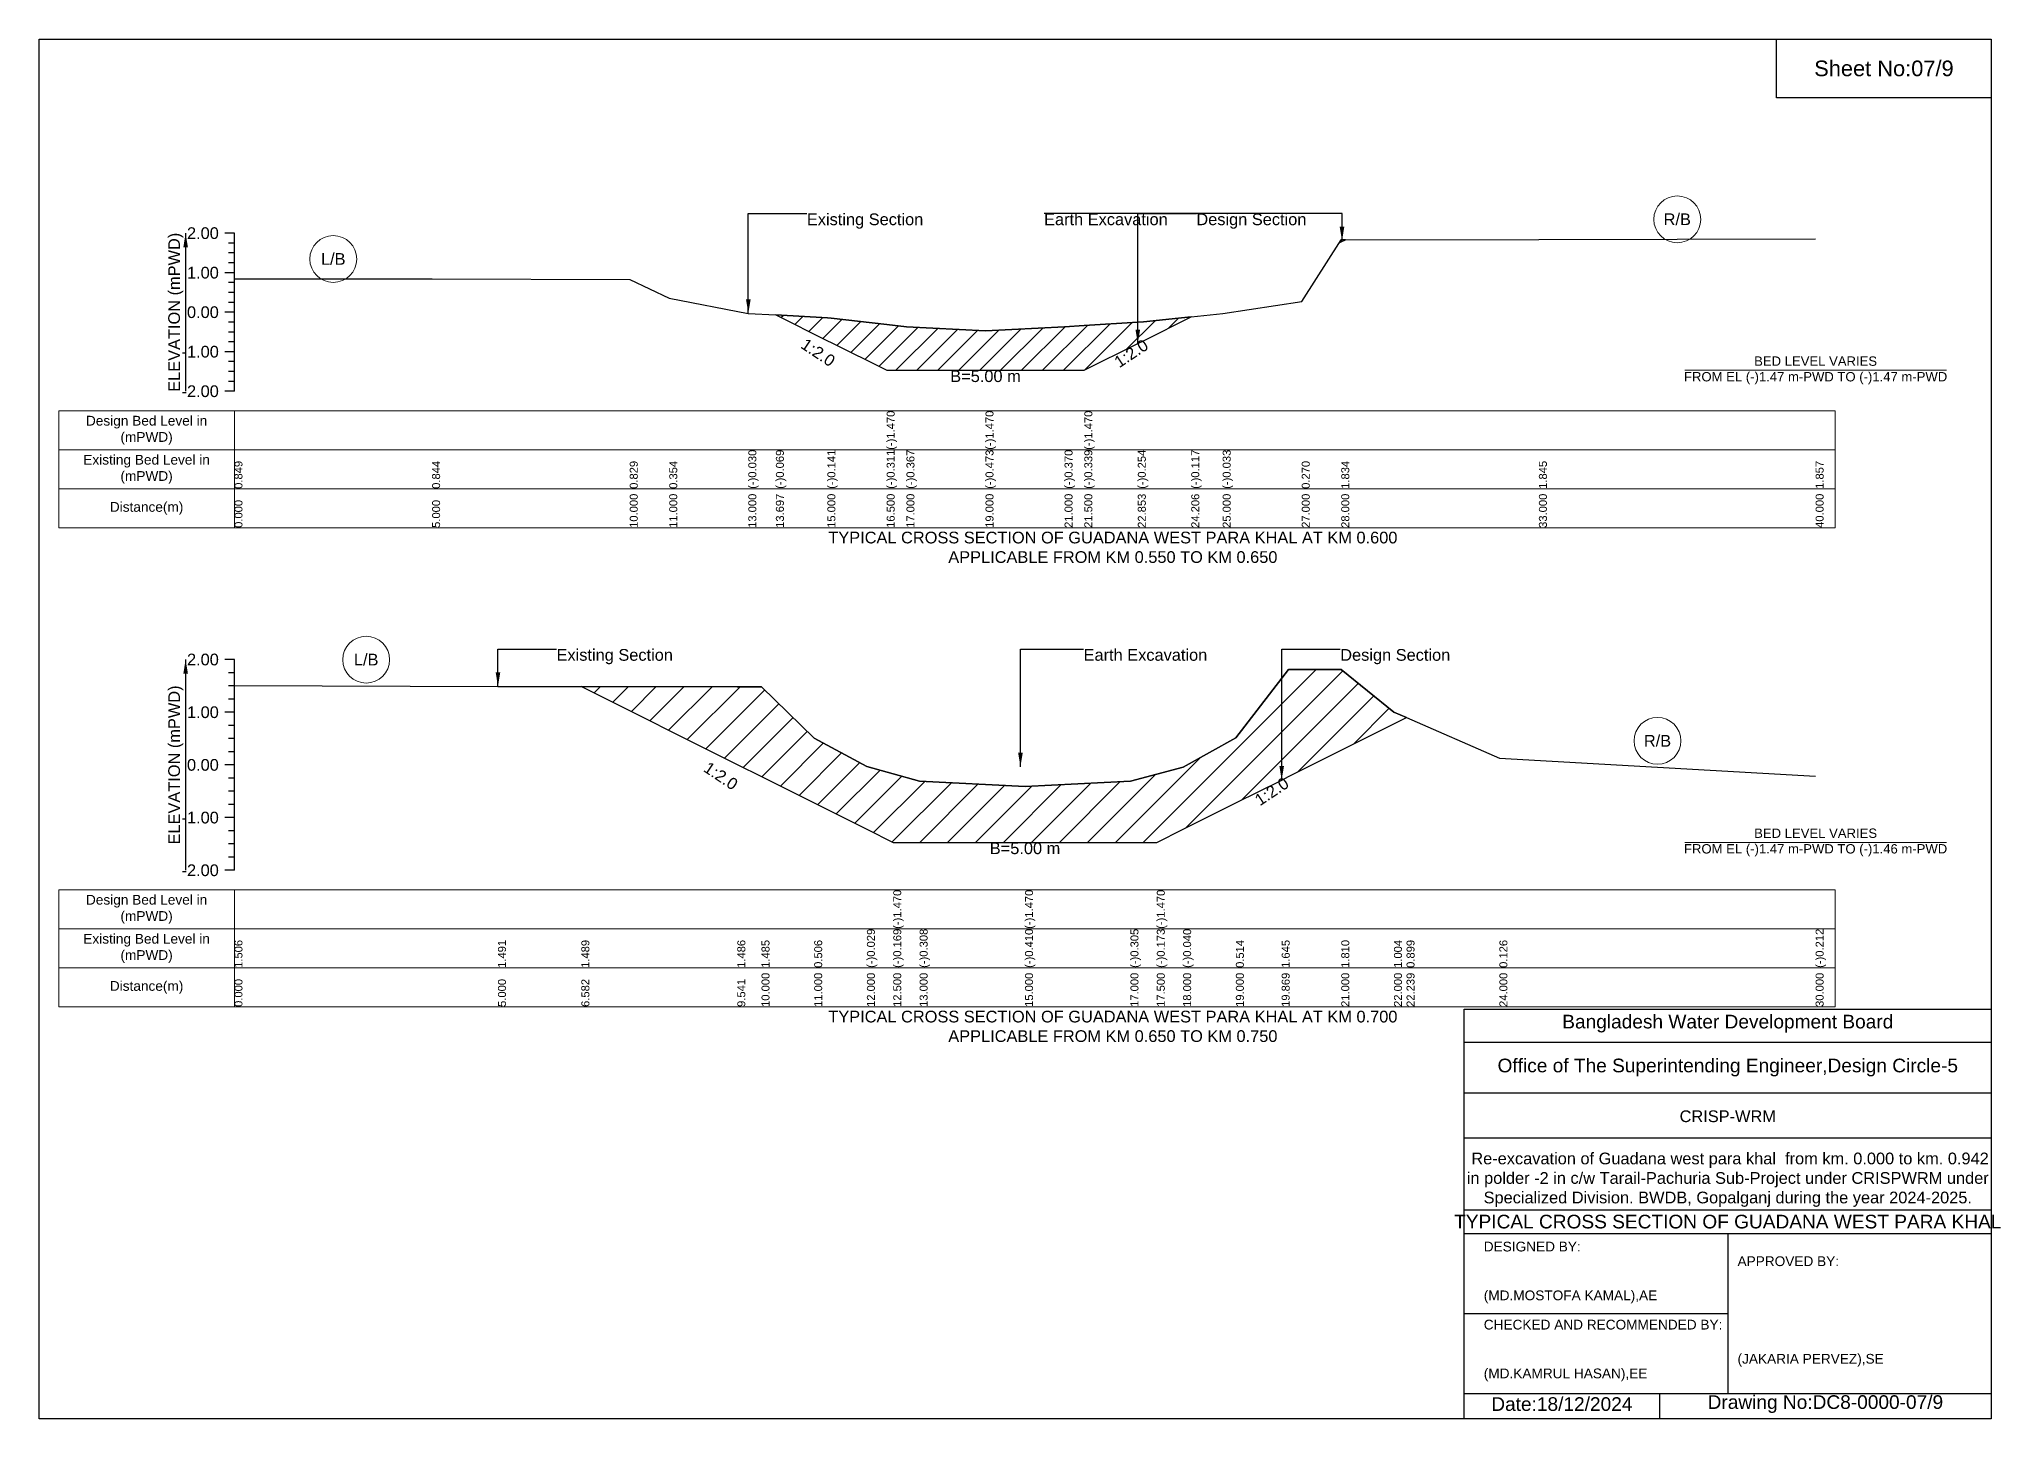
# Model space of a CAD drawing. Header units: inches. Extents: x 91000 to 188000, y -5656 to 0.
# Drawn here: x 160000 to 168039, y -5656 to 0 of the extents above; entities that cross this region are included whole.
import ezdxf

# ---------------------------------------------------------------- set-up
doc = ezdxf.new("R2010")
doc.units = ezdxf.units.IN
doc.header["$LTSCALE"] = 7
doc.header["$MEASUREMENT"] = 0
for name, color, linetype, lineweight in [('Cross section Data Border', 7, 'Continuous', 9), ('Cross Section Labels', 7, 'Continuous', 9), ('Existing_Bed_Level for Xsection', 7, 'Continuous', 25)]:
    doc.layers.add(name, color=color, linetype=linetype, lineweight=lineweight)
doc.styles.get("Standard").update_dxf_attribs({"font": 'arial.ttf'})
doc.dimstyles.get("Standard").update_dxf_attribs({"dimtxt": 0.18, "dimasz": 0.18, "dimexe": 0.18, "dimexo": 0.0625, "dimgap": 0.09, "dimtad": 0, "dimtih": 1, "dimtoh": 1, "dimdec": 4, "dimzin": 0, "dimdsep": 46, "dimtxsty": 'Standard', "dimcen": 0.09, "dimadec": 0, "dimazin": 0, "dimtfac": 1, "dimtdec": 4, "dimtofl": 0, "dimtmove": 0, "dimatfit": 3, "dimfxl": 1, "dimtolj": 1, "dimtzin": 0, "dimarcsym": 0})

msp = doc.modelspace()

# ---------------------------------------------------------------- hatches: boundary and pattern name
at = {"layer": 'Existing_Bed_Level for Xsection'}
h = msp.add_hatch(dxfattribs=at)
h.set_pattern_fill('ANSI31', color=256, scale=486, style=0)
h.paths.add_polyline_path([(165327.8, -835.1), (165336, -831), (165353.6, -822.2), (165336, -822.3)])
h = msp.add_hatch(dxfattribs=at)
h.set_pattern_fill('ANSI31', color=256, scale=486, style=0)
h.paths.add_polyline_path([(163019, -1130.5), (163230, -1236), (163246, -1244), (163473, -1357.5), (163554, -1357.5), (163878, -1357.5), (164202, -1357.5), (164283, -1357.5), (164502.2, -1247.9), (164526, -1236), (164721.3, -1138.4), (164526, -1159.1), (164502.2, -1160.6), (164283, -1174.3), (164202, -1179.3), (163878, -1196), (163554, -1178.8), (163473, -1169.7), (163246, -1144), (163230, -1142.2)])
h = msp.add_hatch(dxfattribs=at)
h.set_pattern_fill('ANSI31', color=256, scale=648, style=0)
h.paths.add_polyline_path([(162221.7, -2653.8), (162860.8, -2973.4), (162960, -3023), (163176, -3131), (163392, -3239), (163500, -3293), (163608, -3293), (164040, -3293), (164472, -3293), (164580, -3293), (164688, -3239), (164904, -3131), (165091.8, -3037.1), (165120, -3023), (165336, -2915), (165552, -2807), (165603.5, -2781.2), (165552, -2758.6), (165336, -2584.5), (165120, -2583.4), (165091.8, -2620.1), (164904, -2864.4), (164688, -2984.1), (164580, -3012.7), (164472, -3041.3), (164040, -3064), (163608, -3042), (163500, -3011.8), (163392, -2981.7), (163176, -2866.1), (162960, -2654.7), (162860.8, -2654.6)])

# ---------------------------------------------------------------- linework, layer by layer
for points in [[(160000, 0), (168000, 0), (168000, -5656), (160000, -5656)], [(167120, 0), (168000, 0), (168000, -240), (167120, -240)]]:
    msp.add_lwpolyline(points, close=True)
for points in [[(165840, -5656), (165840, -3976), (168000, -3976)], [(165840, -4112), (168000, -4112)], [(165840, -4320), (168000, -4320)], [(165840, -4504), (168000, -4504)], [(165840, -4800), (168000, -4800)], [(165840, -4896), (168000, -4896)], [(166920, -4896), (166920, -5552)], [(165840, -5224), (166920, -5224)], [(165840, -5552), (168000, -5552)], [(166640, -5552), (166640, -5656)]]:
    msp.add_lwpolyline(points)
at = {"layer": 'Cross section Data Border'}
for points in [[(160080, -1523.4), (167360, -1523.4), (167360, -2003.4), (160080, -2003.4)], [(160080, -3487.4), (167360, -3487.4), (167360, -3967.4), (160080, -3967.4)]]:
    msp.add_lwpolyline(points, close=True, dxfattribs=at)
for points in [[(160800, -1523.4), (160800, -2003.4)], [(160080, -1683.4), (167360, -1683.4)], [(160080, -1843.4), (167360, -1843.4)], [(160800, -3487.4), (160800, -3967.4)], [(160080, -3647.4), (167360, -3647.4)], [(160080, -3807.4), (167360, -3807.4)]]:
    msp.add_lwpolyline(points, dxfattribs=at)
at = {"layer": 'Cross Section Labels'}
for points in [[(166744.2, -1357.5), (167815.8, -1357.5)], [(166744.2, -3293), (167815.8, -3293)]]:
    msp.add_lwpolyline(points, dxfattribs=at)
for centre in [(166713, -738.5), (161205, -901.2), (161340, -2543.8), (166632, -2876.7)]:
    msp.add_circle(centre, 96, dxfattribs=at)
at = {"layer": 'Existing_Bed_Level for Xsection'}
for points in [[(160800, -795.4), (160760, -795.4)], [(160800, -1443.4), (160800, -1281.4), (160800, -1119.4), (160800, -957.4), (160800, -795.4)], [(160800, -835.9), (160776, -835.9)], [(160800, -876.4), (160776, -876.4)], [(160800, -981.8), (161610, -982.6), (162420, -985.1), (162582, -1062), (162906, -1124.2), (163019, -1130.5), (163230, -1142.2), (163246, -1144), (163473, -1169.7), (163473, -1169.7), (163554, -1178.8), (163878, -1196), (163878, -1196), (164202, -1179.3), (164283, -1174.3), (164283, -1174.3), (164502.2, -1160.6), (164526, -1159.1), (164721.3, -1138.4), (164850, -1124.7), (165174, -1075.6), (165336, -822.3), (166146, -820.5), (167280, -818.5)], [(160800, -957.4), (160760, -957.4)], [(160800, -916.9), (160776, -916.9)], [(160800, -997.9), (160776, -997.9)], [(160800, -1038.4), (160776, -1038.4)], [(160800, -1119.4), (160760, -1119.4)], [(160800, -1078.9), (160776, -1078.9)], [(160800, -1159.9), (160776, -1159.9)], [(160800, -1200.4), (160776, -1200.4)], [(160800, -1281.4), (160760, -1281.4)], [(160800, -1240.9), (160776, -1240.9)], [(160800, -1321.9), (160776, -1321.9)], [(160800, -1362.4), (160776, -1362.4)], [(160800, -1443.4), (160760, -1443.4)], [(160800, -1402.9), (160776, -1402.9)], [(160800, -2543.4), (160760, -2543.4)], [(160800, -3407.4), (160800, -3191.4), (160800, -2975.4), (160800, -2759.4), (160800, -2543.4)], [(160800, -2597.4), (160776, -2597.4)], [(160800, -2651.4), (160776, -2651.4)], [(160800, -2650.1), (161880, -2653.4), (162221.7, -2653.8), (162860.8, -2654.6), (162960, -2654.7), (163176, -2866.1), (163392, -2981.7), (163500, -3011.8), (163500, -3011.8), (163608, -3042), (164040, -3064), (164040, -3064), (164472, -3041.3), (164580, -3012.7), (164580, -3012.7), (164688, -2984.1), (164904, -2864.4), (165091.8, -2620.1), (165120, -2583.4), (165336, -2584.5), (165552, -2758.6), (165603.5, -2781.2), (165984, -2948.2), (167280, -3021.2)], [(160800, -2705.4), (160776, -2705.4)], [(160800, -2759.4), (160760, -2759.4)], [(160800, -2813.4), (160776, -2813.4)], [(160800, -2867.4), (160776, -2867.4)], [(160800, -2921.4), (160776, -2921.4)], [(160800, -2975.4), (160760, -2975.4)], [(160800, -3029.4), (160776, -3029.4)], [(160800, -3083.4), (160776, -3083.4)], [(160800, -3191.4), (160760, -3191.4)], [(160800, -3137.4), (160776, -3137.4)], [(160800, -3245.4), (160776, -3245.4)], [(160800, -3299.4), (160776, -3299.4)], [(160800, -3353.4), (160776, -3353.4)], [(160800, -3407.4), (160760, -3407.4)]]:
    msp.add_lwpolyline(points, dxfattribs=at)
for points in [[(165327.8, -835.1), (165336, -831), (165353.6, -822.2), (165336, -822.3)], [(163019, -1130.5), (163230, -1236), (163246, -1244), (163473, -1357.5), (163473, -1357.5), (163554, -1357.5), (163878, -1357.5), (163878, -1357.5), (164202, -1357.5), (164283, -1357.5), (164283, -1357.5), (164502.2, -1247.9), (164526, -1236), (164721.3, -1138.4), (164721.3, -1138.4), (164721.3, -1138.4), (164526, -1159.1), (164502.2, -1160.6), (164283, -1174.3), (164283, -1174.3), (164202, -1179.3), (163878, -1196), (163878, -1196), (163554, -1178.8), (163473, -1169.7), (163473, -1169.7), (163246, -1144), (163230, -1142.2)], [(162221.7, -2653.8), (162860.8, -2973.4), (162960, -3023), (163176, -3131), (163392, -3239), (163500, -3293), (163500, -3293), (163608, -3293), (164040, -3293), (164040, -3293), (164472, -3293), (164580, -3293), (164580, -3293), (164688, -3239), (164904, -3131), (165091.8, -3037.1), (165120, -3023), (165336, -2915), (165552, -2807), (165603.5, -2781.2), (165603.5, -2781.2), (165603.5, -2781.2), (165552, -2758.6), (165336, -2584.5), (165120, -2583.4), (165091.8, -2620.1), (164904, -2864.4), (164688, -2984.1), (164580, -3012.7), (164580, -3012.7), (164472, -3041.3), (164040, -3064), (164040, -3064), (163608, -3042), (163500, -3011.8), (163500, -3011.8), (163392, -2981.7), (163176, -2866.1), (162960, -2654.7), (162860.8, -2654.6)]]:
    msp.add_lwpolyline(points, close=True, dxfattribs=at)

# ---------------------------------------------------------------- texts
at = {"attachment_point": 5}
for s, insert, char_height in [('Sheet No:07/9', (167560, -120), 64), ('Bangladesh Water Development Board', (166920, -4036), 56), ('Office of The Superintending Engineer,Design Circle-5', (166920, -4216), 56)]:
    msp.add_mtext(s, dxfattribs=dict(at, insert=insert, char_height=char_height))
for s, insert, char_height, width, attachment_point in [('CRISP-WRM', (166920, -4416), 48, 2240, 5), (' Re-excavation of Guadana west para khal  from km. 0.000 to km. 0.942 in polder -2 in c/w Tarail-Pachuria Sub-Project under CRISPWRM under Specialized Division. BWDB, Gopalganj during the year 2024-2025.', (166920, -4676), 48, 2160, 5), ('TYPICAL CROSS SECTION OF GUADANA WEST PARA KHAL', (166920, -4848), 56, 2240, 5), ('DESIGNED BY:^J^J^J(MD.MOSTOFA KAMAL),AE', (165920, -5056), 40, 1120, 4), ('APPROVED BY:^J^J^J^J^J^J(JAKARIA PERVEZ),SE', (166960, -5216), 40, 1120, 4), ('CHECKED AND RECOMMENDED BY:^J^J^J(MD.KAMRUL HASAN),EE', (165920, -5376), 40, 1120, 4), ('Date:18/12/2024', (166240, -5596), 56, 1120, 5), ('Drawing No:DC8-0000-07/9', (167320, -5596), 56, 1760, 5)]:
    msp.add_mtext(s, dxfattribs=dict(insert=insert, char_height=char_height, width=width, attachment_point=attachment_point))
at = {"layer": 'Cross section Data Border', "char_height": 40, "width": 640, "attachment_point": 5}
for s, insert in [('Design Bed Level in (mPWD)', (160440, -1603.4)), ('Existing Bed Level in (mPWD)', (160440, -1763.4)), ('Distance(m)', (160440, -1923.4)), ('Design Bed Level in (mPWD)', (160440, -3567.4)), ('Existing Bed Level in (mPWD)', (160440, -3727.4)), ('Distance(m)', (160440, -3887.4))]:
    msp.add_mtext(s, dxfattribs=dict(at, insert=insert))
at = {"layer": 'Cross Section Labels'}
for s, insert, char_height, attachment_point in [('Existing Section', (163146, -714.4), 48, 1), ('Earth Excavation', (164118, -714.4), 48, 1), ('Design Section', (164742.2, -714.4), 48, 1), ('R/B', (166713, -738.5), 48, 5), ('L/B', (161205, -901.2), 48, 5), ('B=5.00 m', (163878, -1357.5), 48, 2), ('BED LEVEL VARIES ^JFROM EL (-)1.47 m-PWD TO (-)1.47 m-PWD', (167280, -1357.5), 38.4, 5), ('TYPICAL CROSS SECTION OF GUADANA WEST PARA KHAL AT KM 0.600^JAPPLICABLE FROM KM 0.550 TO KM 0.650', (164400, -2083.4), 48, 5), ('L/B', (161340, -2543.8), 48, 5), ('Existing Section', (162120, -2500.2), 48, 1), ('Earth Excavation', (164280, -2500.2), 48, 1), ('Design Section', (165331.8, -2500.2), 48, 1), ('R/B', (166632, -2876.7), 48, 5), ('B=5.00 m', (164040, -3293), 48, 2), ('BED LEVEL VARIES ^JFROM EL (-)1.47 m-PWD TO (-)1.46 m-PWD', (167280, -3293), 38.4, 5), ('TYPICAL CROSS SECTION OF GUADANA WEST PARA KHAL AT KM 0.700^JAPPLICABLE FROM KM 0.650 TO KM 0.750', (164400, -4047.4), 48, 5)]:
    msp.add_mtext(s, dxfattribs=dict(at, insert=insert, char_height=char_height, attachment_point=attachment_point))
at = {"layer": 'Cross Section Labels', "char_height": 48, "attachment_point": 2}
for insert, rotation in [((163205.5, -1264.3), 326.30993), ((164461.7, -1268.2), 33.69007), ((162806.8, -3000.4), 326.30993), ((165037.8, -3064.1), 33.69007)]:
    msp.add_mtext('1:2.0', dxfattribs=dict(at, insert=insert, rotation=rotation))
at = {"layer": 'Existing_Bed_Level for Xsection', "rotation": 90}
for s, insert, char_height, attachment_point in [('ELEVATION (mPWD)', (160560, -1119.4), 48, 5), ('(-)1.470', (163473, -1683.4), 32.8, 1), ('(-)1.470', (163878, -1683.4), 32.8, 1), ('(-)1.470', (164283, -1683.4), 32.8, 1), ('(-)0.030', (162906, -1843.4), 32.8, 1), ('(-)0.069', (163019, -1843.4), 32.8, 1), ('(-)0.141', (163230, -1843.4), 32.8, 1), ('(-)0.311', (163473, -1843.4), 32.8, 1), ('(-)0.367', (163554, -1843.4), 32.8, 1), ('(-)0.473', (163878, -1843.4), 32.8, 1), ('(-)0.370', (164202, -1843.4), 32.8, 1), ('(-)0.339', (164283, -1843.4), 32.8, 1), ('(-)0.254', (164502.2, -1843.4), 32.8, 1), ('(-)0.117', (164721.3, -1843.4), 32.8, 1), ('(-)0.033', (164850, -1843.4), 32.8, 1), ('0.849', (160800, -1843.4), 32.8, 1), ('0.844', (161610, -1843.4), 32.8, 1), ('0.829', (162420, -1843.4), 32.8, 1), ('0.354', (162582, -1843.4), 32.8, 1), ('0.270', (165174, -1843.4), 32.8, 1), ('1.834', (165336, -1843.4), 32.8, 1), ('1.845', (166146, -1843.4), 32.8, 1), ('1.857', (167280, -1843.4), 32.8, 1), ('0.000', (160800, -2003.4), 32.8, 1), ('5.000', (161610, -2003.4), 32.8, 1), ('10.000', (162420, -2003.4), 32.8, 1), ('11.000', (162582, -2003.4), 32.8, 1), ('13.000', (162906, -2003.4), 32.8, 1), ('13.697', (163019, -2003.4), 32.8, 1), ('15.000', (163230, -2003.4), 32.8, 1), ('16.500', (163473, -2003.4), 32.8, 1), ('17.000', (163554, -2003.4), 32.8, 1), ('19.000', (163878, -2003.4), 32.8, 1), ('21.000', (164202, -2003.4), 32.8, 1), ('21.500', (164283, -2003.4), 32.8, 1), ('22.853', (164502.2, -2003.4), 32.8, 1), ('24.206', (164721.3, -2003.4), 32.8, 1), ('25.000', (164850, -2003.4), 32.8, 1), ('27.000', (165174, -2003.4), 32.8, 1), ('28.000', (165336, -2003.4), 32.8, 1), ('33.000', (166146, -2003.4), 32.8, 1), ('40.000', (167280, -2003.4), 32.8, 1), ('ELEVATION (mPWD)', (160560, -2975.4), 48, 5), ('(-)1.470', (163500, -3647.4), 32.8, 1), ('(-)1.470', (164040, -3647.4), 32.8, 1), ('(-)1.470', (164580, -3647.4), 32.8, 1), ('1.506', (160800, -3807.4), 32.8, 1), ('1.491', (161880, -3807.4), 32.8, 1), ('1.489', (162221.7, -3807.4), 32.8, 1), ('1.486', (162860.8, -3807.4), 32.8, 1), ('1.485', (162960, -3807.4), 32.8, 1), ('0.506', (163176, -3807.4), 32.8, 1), ('(-)0.029', (163392, -3807.4), 32.8, 1), ('(-)0.169', (163500, -3807.4), 32.8, 1), ('(-)0.308', (163608, -3807.4), 32.8, 1), ('(-)0.410', (164040, -3807.4), 32.8, 1), ('(-)0.305', (164472, -3807.4), 32.8, 1), ('(-)0.173', (164580, -3807.4), 32.8, 1), ('(-)0.040', (164688, -3807.4), 32.8, 1), ('0.514', (164904, -3807.4), 32.8, 1), ('1.645', (165091.8, -3807.4), 32.8, 1), ('1.810', (165336, -3807.4), 32.8, 1), ('1.004', (165552, -3807.4), 32.8, 1), ('0.899', (165603.5, -3807.4), 32.8, 1), ('0.126', (165984, -3807.4), 32.8, 1), ('(-)0.212', (167280, -3807.4), 32.8, 1), ('0.000', (160800, -3967.4), 32.8, 1), ('5.000', (161880, -3967.4), 32.8, 1), ('6.582', (162221.7, -3967.4), 32.8, 1), ('9.541', (162860.8, -3967.4), 32.8, 1), ('10.000', (162960, -3967.4), 32.8, 1), ('11.000', (163176, -3967.4), 32.8, 1), ('12.000', (163392, -3967.4), 32.8, 1), ('12.500', (163500, -3967.4), 32.8, 1), ('13.000', (163608, -3967.4), 32.8, 1), ('15.000', (164040, -3967.4), 32.8, 1), ('17.000', (164472, -3967.4), 32.8, 1), ('17.500', (164580, -3967.4), 32.8, 1), ('18.000', (164688, -3967.4), 32.8, 1), ('19.000', (164904, -3967.4), 32.8, 1), ('19.869', (165091.8, -3967.4), 32.8, 1), ('21.000', (165336, -3967.4), 32.8, 1), ('22.000', (165552, -3967.4), 32.8, 1), ('22.239', (165603.5, -3967.4), 32.8, 1), ('24.000', (165984, -3967.4), 32.8, 1), ('30.000', (167280, -3967.4), 32.8, 1)]:
    msp.add_mtext(s, dxfattribs=dict(at, insert=insert, char_height=char_height, attachment_point=attachment_point))
at = {"layer": 'Existing_Bed_Level for Xsection', "char_height": 48, "attachment_point": 6}
for s, insert in [('2.00', (160736, -795.4)), ('1.00', (160736, -957.4)), ('0.00', (160736, -1119.4)), ('-1.00', (160736, -1281.4)), ('-2.00', (160736, -1443.4)), ('2.00', (160736, -2543.4)), ('1.00', (160736, -2759.4)), ('0.00', (160736, -2975.4)), ('-1.00', (160736, -3191.4)), ('-2.00', (160736, -3407.4))]:
    msp.add_mtext(s, dxfattribs=dict(at, insert=insert))

# ---------------------------------------------------------------- leaders
at = {"layer": 'Cross Section Labels', "annotation_type": 0, "has_hookline": 1}
for points, hookline_direction, text_width in [([(162906, -1124.2), (162906, -714.4), (163145.9, -714.4)], 0, 467.2), ([(165339.1, -826.5), (165339.1, -714.4), (164118.1, -714.4)], 1, 497), ([(164502.2, -1247.9), (164502.2, -714.4), (164742.1, -714.4)], 0, 441.2), ([(161880, -2653.4), (161880, -2500.2), (162119.9, -2500.2)], 0, 467.2), ([(164021.2, -2983.3), (164021.2, -2500.2), (164279.9, -2500.2)], 0, 497), ([(165091.8, -3037.1), (165091.8, -2500.2), (165331.7, -2500.2)], 0, 441.2)]:
    msp.add_leader(points, dimstyle='Standard', override={"dimasz": 57.6}, dxfattribs=dict(at, hookline_direction=hookline_direction, text_width=text_width))
at = {"layer": 'Existing_Bed_Level for Xsection'}
for points in [[(160600, -795.4), (160600, -1443.4)], [(160600, -2543.4), (160600, -3407.4)]]:
    msp.add_leader(points, dimstyle='Standard', override={"dimasz": 57.6}, dxfattribs=at)

doc.saveas('drawing.dxf')
